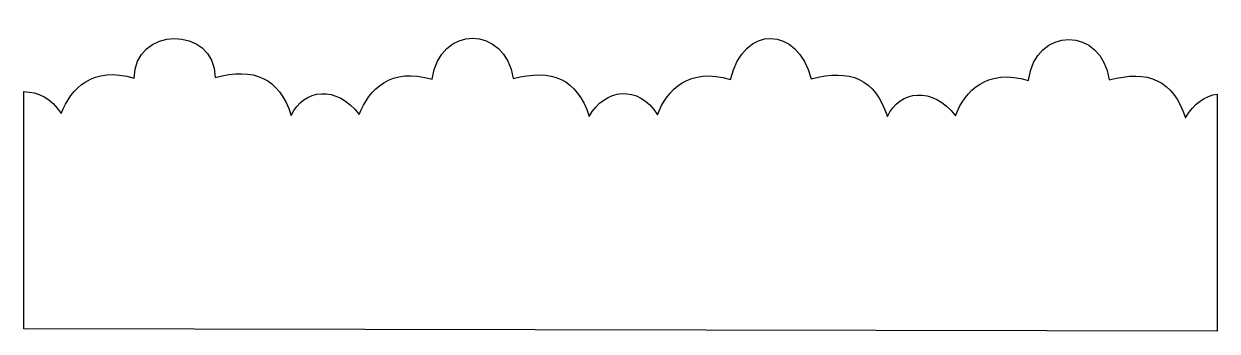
# Model space of a CAD drawing. Header units: centimetres. Extents: x -12.8 to 11.8, y -2.6 to 3.7.
import ezdxf

# ---------------------------------------------------------------- set-up
doc = ezdxf.new("R2010")
doc.units = ezdxf.units.CM
doc.header["$MEASUREMENT"] = 0
doc.layers.add('Layer 1', color=7, linetype='Continuous')

msp = doc.modelspace()

# ---------------------------------------------------------------- linework, layer by layer
at = {"layer": 'Layer 1', "color": 216}
msp.add_open_spline([(-10.56799, 2.57839), (-11.42301, 2.83752), (-11.87032, 2.37106), (-12.07612, 1.85079), (-12.07612, 1.85079), (-12.28659, 2.17042), (-12.55038, 2.29581), (-12.84672, 2.30058), (-12.84672, 2.30058), (-12.84672, 2.30058), (-12.84672, -2.59338), (-12.84672, -2.59338), (-12.84672, -2.59338), (-12.84672, -2.59338), (11.78929, -2.64216), (11.78929, -2.64216), (11.78929, -2.64216), (11.78929, -2.64216), (11.78929, 2.2518), (11.78929, 2.2518), (11.78929, 2.2518), (11.55159, 2.22035), (11.31149, 2.06184), (11.13445, 1.76232), (11.13445, 1.76232), (10.87858, 2.54751), (10.36536, 2.75585), (9.56018, 2.54284), (9.56018, 2.54284), (9.41638, 3.64699), (8.03761, 3.6659), (7.89248, 2.52961), (7.89248, 2.52961), (7.03746, 2.78874), (6.59015, 2.32228), (6.38435, 1.80201), (6.38435, 1.80201), (5.92164, 2.4204), (5.23094, 2.33464), (4.98206, 1.78465), (4.98206, 1.78465), (4.72619, 2.56984), (4.21297, 2.77818), (3.40779, 2.56517), (3.40779, 2.56517), (3.13105, 3.66194), (2.01882, 3.69988), (1.74009, 2.55194), (1.74009, 2.55194), (0.88507, 2.81107), (0.43776, 2.34461), (0.23196, 1.82434), (0.23196, 1.82434), (-0.1524, 2.45196), (-0.86107, 2.37008), (-1.17364, 1.78879), (-1.17364, 1.78879), (-1.42951, 2.57398), (-1.94273, 2.78232), (-2.74791, 2.56931), (-2.74791, 2.56931), (-2.89171, 3.67346), (-4.27048, 3.69237), (-4.41561, 2.55608), (-4.41561, 2.55608), (-5.27063, 2.81521), (-5.71794, 2.34875), (-5.92374, 1.82848), (-5.92374, 1.82848), (-6.38645, 2.44687), (-7.07715, 2.36111), (-7.32603, 1.81112), (-7.32603, 1.81112), (-7.5819, 2.59631), (-8.09512, 2.80465), (-8.9003, 2.59164), (-8.9003, 2.59164), (-8.89874, 3.68825), (-10.58426, 3.6476), (-10.568, 2.57841), (-10.568, 2.57841), (-10.568, 2.57841), (-10.56799, 2.57839), (-10.56799, 2.57839)], degree=3, knots=[0, 0, 0, 0, 0.04545455, 0.04545455, 0.04545455, 0.04545455, 0.09090909, 0.09090909, 0.09090909, 0.09090909, 0.13636364, 0.13636364, 0.13636364, 0.13636364, 0.18181818, 0.18181818, 0.18181818, 0.18181818, 0.22727273, 0.22727273, 0.22727273, 0.22727273, 0.27272727, 0.27272727, 0.27272727, 0.27272727, 0.31818182, 0.31818182, 0.31818182, 0.31818182, 0.36363636, 0.36363636, 0.36363636, 0.36363636, 0.40909091, 0.40909091, 0.40909091, 0.40909091, 0.45454545, 0.45454545, 0.45454545, 0.45454545, 0.5, 0.5, 0.5, 0.5, 0.54545455, 0.54545455, 0.54545455, 0.54545455, 0.59090909, 0.59090909, 0.59090909, 0.59090909, 0.63636364, 0.63636364, 0.63636364, 0.63636364, 0.68181818, 0.68181818, 0.68181818, 0.68181818, 0.72727273, 0.72727273, 0.72727273, 0.72727273, 0.77272727, 0.77272727, 0.77272727, 0.77272727, 0.81818182, 0.81818182, 0.81818182, 0.81818182, 0.86363636, 0.86363636, 0.86363636, 0.86363636, 0.90909091, 0.90909091, 0.90909091, 0.90909091, 1, 1, 1, 1], dxfattribs=at)

doc.saveas('drawing.dxf')
